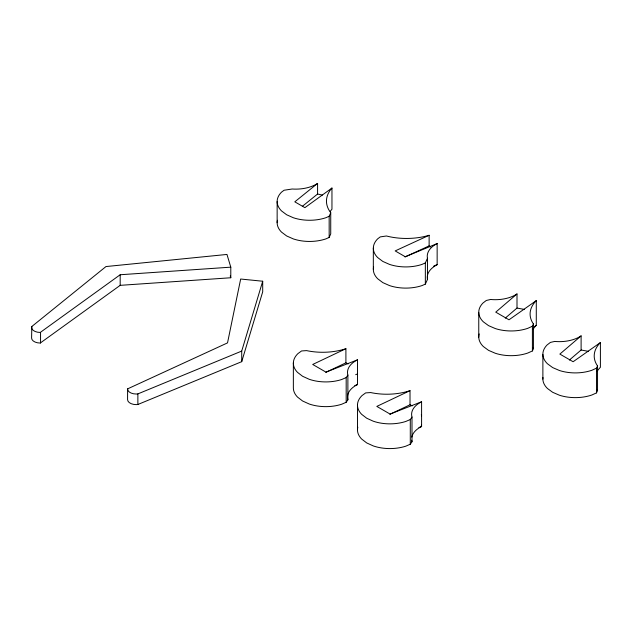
<?xml version="1.0" encoding="UTF-8"?>
<svg xmlns="http://www.w3.org/2000/svg" width="632" height="632" viewBox="0 0 632 632"><rect width="100%" height="100%" fill="white"/><g stroke="black" fill="none" stroke-linecap="round" stroke-linejoin="round"><path stroke-width="0.95" d="M31.813 326.507L31.6 327.463A8.65 4.993 0 0 0 40.251 332.456L120.183 274.746L230.791 267.162L230.791 277.756L120.183 285.34L40.251 343.05A8.65 4.993 0 0 1 31.6 338.057L31.813 326.507L105.986 266.554L226.967 254.443L230.791 267.162M127.617 388.862L127.577 389.036A8.65 4.993 0 0 0 136.228 394.028L137.871 393.902L241.716 351.076L262.699 281.232L240.666 279.028L227.528 342.884L127.617 388.862L127.577 399.629A8.65 4.993 0 0 0 136.228 404.622L137.871 404.496L241.716 361.67L262.699 291.826L262.699 281.232M277.432 220.276A32.429 18.723 0 0 0 281.493 232.086L286.652 235.965L293.367 238.935A32.429 18.723 0 0 0 325.796 238.935L329.161 237.45L329.161 216.27L330.733 212.7A49.336 28.479 0 0 1 331.958 188.052L304.893 207.652L294.804 201.829L317.58 183.422L317.58 194.016L302.396 206.285M329.161 237.45L330.733 233.887L330.733 212.7M479.19 333.925A32.429 18.723 0 0 0 483.314 346.51L488.544 350.357L495.322 353.28A32.429 18.723 0 0 0 527.752 353.051L532.397 350.95L532.397 326.231L533.424 323.947L532.989 323.339A46.586 26.899 0 0 1 536.284 300.627L508.997 319.792L495.741 312.145L517 293.943L517 308.06L505.268 318.109M532.397 350.95L533.424 348.667L533.424 323.947M542.967 377.502A32.429 18.723 0 0 0 547.423 388.459L552.66 392.298L559.438 395.229A32.429 18.723 0 0 0 591.868 395L596.505 392.891L596.505 368.172L597.54 365.896L597.098 365.288A46.586 26.899 0 0 1 600.4 342.568L573.113 361.741L559.857 354.086L581.108 335.884L581.108 350.01L569.385 360.05M596.505 392.891L597.54 390.608L597.54 365.896M373.615 266.941A32.429 18.723 0 0 0 377.675 278.744L382.834 282.623L389.549 285.601A32.429 18.723 0 0 0 421.978 285.601L425.344 284.116L425.344 262.928L427.469 258.259A29.135 16.819 0 0 1 437.147 243.581L405.254 256.734L395.174 250.912L429.128 235.286L429.128 245.88L430.708 247.057M425.344 284.116L427.469 279.439A29.135 16.819 0 0 1 437.147 264.769L437.147 243.581M345.902 348.706A46.586 26.899 0 0 1 306.56 350.61L301.551 350.958L297.901 353.636A32.429 18.723 0 0 0 297.506 372.359L302.578 376.269L309.23 379.295A32.429 18.723 0 0 0 341.659 379.524L346.178 377.573L347.884 375.092A28.638 16.535 0 0 1 357.483 359.845L325.954 372.114L312.706 364.467L345.902 348.706L345.902 362.831L325.812 372.367M293.359 362.966L293.359 387.685A32.429 18.723 0 0 0 297.506 397.07L302.578 400.988L309.23 404.014A32.429 18.723 0 0 0 341.659 404.243L346.178 402.292L347.884 399.803A28.638 16.535 0 0 1 357.483 384.564L357.483 359.845M410.018 390.655A46.586 26.899 0 0 1 370.676 392.559L365.667 392.899L362.018 395.577A32.429 18.723 0 0 0 361.623 414.3L366.694 418.218L373.346 421.236A32.429 18.723 0 0 0 405.776 421.465L410.287 419.522L411.993 417.033A28.638 16.535 0 0 1 421.591 401.786L390.07 414.063L376.814 406.408L410.018 390.655L410.018 404.78L389.92 414.316M357.799 427.185A32.429 18.723 0 0 0 361.623 439.019L366.694 442.929L373.346 445.955A32.429 18.723 0 0 0 405.776 446.184L410.287 444.233L411.993 441.752L411.993 417.033M534.68 326.468L536.284 325.338L536.284 300.627M405.001 256.979L429.128 245.88M532.397 326.231L527.752 328.34A32.429 18.723 0 0 1 495.322 328.569L488.544 325.638L483.314 321.799A32.429 18.723 0 0 1 482.911 303.076L486.292 300.469L490.598 299.481A28.638 16.535 0 0 0 517 293.943M596.505 368.172L591.868 370.281A32.429 18.723 0 0 1 559.438 370.51L552.66 367.587L547.423 363.74A32.429 18.723 0 0 1 547.028 345.017L550.401 342.41L554.706 341.43A28.638 16.535 0 0 0 581.108 335.884M329.161 216.27L325.796 217.756A32.429 18.723 0 0 1 293.367 217.756L286.652 214.777L281.493 210.898A32.429 18.723 0 0 1 281.493 192.175L284.076 190.24L292.166 189.008A29.135 16.819 0 0 0 317.58 183.422M425.344 262.928L421.978 264.413A32.429 18.723 0 0 1 389.549 264.413L382.834 261.443L377.675 257.564A32.429 18.723 0 0 1 377.675 238.841L380.259 236.897L386.428 235.989A49.336 28.479 0 0 0 429.128 235.286M433.505 266.269L437.091 264.539M355.682 374.673L357.483 373.97M354.781 385.615L357.483 384.564M418.89 427.556L421.591 426.505L421.591 401.786M517 308.06L524.449 309.427M581.108 350.01L588.558 351.368M317.58 194.016L322.32 195.083M345.902 362.831L348.224 363.89M410.018 404.78L412.341 405.831M597.098 389.999L597.54 390.608M532.989 348.058L533.424 348.667M230.245 275.939L230.791 277.756M421.331 414.639L421.591 415.911M421.331 425.233L421.591 426.505A28.638 16.535 0 0 0 411.803 437.139M600.4 342.568L600.4 367.287A46.586 26.899 0 0 0 597.232 371.15M542.88 354.41L542.88 379.129M478.764 312.469L478.764 337.18M427.469 258.259L427.469 279.439M410.287 419.522L410.287 444.233M373.33 248.202L373.33 269.382M357.475 404.914L357.475 429.626M347.884 375.092L347.884 399.803M346.178 377.573L346.178 402.292M331.958 188.052L331.958 209.232A49.336 28.479 0 0 0 330.26 211.333M277.148 201.537L277.148 222.725M241.716 351.076L241.716 361.67M137.871 393.902L137.871 404.496M120.183 274.746L120.183 285.34M40.551 332.432L40.551 343.026M533.124 329.209A46.586 26.899 0 0 1 536.284 325.338M411.993 441.752A28.638 16.535 0 0 1 411.685 440.22"/></g></svg>
